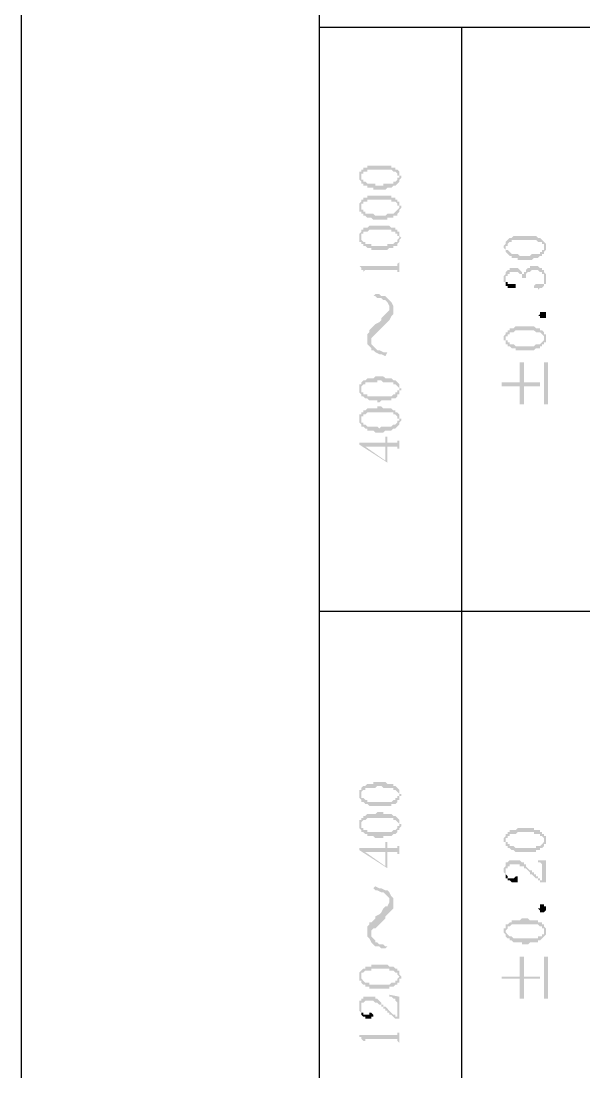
# Model space of a CAD drawing. Header units: inches. Extents: x 3613 to 8393, y -2205 to -794.
# Drawn here: x 7484.47 to 7497.13, y -1455.71 to -1432.08 of the extents above; entities that cross this region are included whole.
import ezdxf

# ---------------------------------------------------------------- set-up
doc = ezdxf.new("R2010")
doc.units = ezdxf.units.IN
doc.header["$MEASUREMENT"] = 0

msp = doc.modelspace()

# ---------------------------------------------------------------- hatches: boundary and pattern name
at = {"transparency": 33554559}
for points in [[(7492.078, -1435.605), (7492.078, -1435.65), (7492.078, -1435.65), (7492.123, -1435.695), (7492.123, -1435.56), (7492.123, -1435.514), (7492.168, -1435.514), (7492.168, -1435.469), (7492.258, -1435.469), (7492.258, -1435.424), (7492.8, -1435.424), (7492.845, -1435.469), (7492.89, -1435.469), (7492.935, -1435.514), (7492.935, -1435.56), (7492.981, -1435.56), (7492.981, -1435.605), (7492.981, -1435.469), (7492.935, -1435.424), (7492.89, -1435.424), (7492.89, -1435.379), (7492.8, -1435.379), (7492.8, -1435.334), (7492.258, -1435.334), (7492.258, -1435.379), (7492.168, -1435.379), (7492.168, -1435.424), (7492.123, -1435.424), (7492.123, -1435.469), (7492.078, -1435.469), (7492.078, -1435.514), (7492.078, -1435.56)], [(7492.123, -1435.695), (7492.123, -1435.74), (7492.168, -1435.74), (7492.168, -1435.785), (7492.258, -1435.785), (7492.258, -1435.83), (7492.394, -1435.83), (7492.394, -1435.876), (7492.665, -1435.876), (7492.71, -1435.83), (7492.8, -1435.83), (7492.845, -1435.785), (7492.89, -1435.785), (7492.935, -1435.74), (7492.935, -1435.74), (7492.981, -1435.695), (7492.981, -1435.65), (7492.981, -1435.65), (7493.026, -1435.605), (7493.026, -1435.56), (7492.981, -1435.56), (7492.981, -1435.514), (7492.981, -1435.469), (7492.981, -1435.605), (7492.935, -1435.605), (7492.935, -1435.65), (7492.935, -1435.65), (7492.89, -1435.695), (7492.845, -1435.695), (7492.845, -1435.74), (7492.619, -1435.74), (7492.619, -1435.785), (7492.439, -1435.785), (7492.439, -1435.74), (7492.258, -1435.74), (7492.213, -1435.695), (7492.168, -1435.695), (7492.168, -1435.65), (7492.123, -1435.65), (7492.123, -1435.605), (7492.123, -1435.605)], [(7492.078, -1436.282), (7492.078, -1436.372), (7492.123, -1436.372), (7492.123, -1436.282), (7492.123, -1436.237), (7492.123, -1436.191), (7492.168, -1436.191), (7492.168, -1436.146), (7492.258, -1436.146), (7492.258, -1436.101), (7492.8, -1436.101), (7492.8, -1436.146), (7492.89, -1436.146), (7492.935, -1436.191), (7492.935, -1436.237), (7492.981, -1436.237), (7492.981, -1436.282), (7492.981, -1436.146), (7492.935, -1436.146), (7492.935, -1436.101), (7492.89, -1436.101), (7492.89, -1436.056), (7492.8, -1436.056), (7492.8, -1436.011), (7492.258, -1436.011), (7492.258, -1436.056), (7492.168, -1436.056), (7492.168, -1436.101), (7492.123, -1436.101), (7492.123, -1436.146), (7492.123, -1436.146), (7492.078, -1436.191), (7492.078, -1436.237), (7492.078, -1436.237)], [(7492.123, -1436.372), (7492.123, -1436.417), (7492.168, -1436.417), (7492.168, -1436.462), (7492.213, -1436.462), (7492.258, -1436.507), (7492.349, -1436.507), (7492.394, -1436.552), (7492.71, -1436.552), (7492.71, -1436.507), (7492.845, -1436.507), (7492.845, -1436.462), (7492.935, -1436.462), (7492.935, -1436.417), (7492.935, -1436.417), (7492.981, -1436.372), (7492.981, -1436.327), (7492.981, -1436.327), (7493.026, -1436.282), (7493.026, -1436.237), (7492.981, -1436.237), (7492.981, -1436.191), (7492.981, -1436.146), (7492.981, -1436.282), (7492.981, -1436.282), (7492.935, -1436.327), (7492.935, -1436.327), (7492.89, -1436.372), (7492.89, -1436.372), (7492.845, -1436.417), (7492.71, -1436.417), (7492.665, -1436.462), (7492.439, -1436.462), (7492.394, -1436.417), (7492.213, -1436.417), (7492.213, -1436.372), (7492.168, -1436.372), (7492.168, -1436.327), (7492.123, -1436.327), (7492.123, -1436.282), (7492.123, -1436.282)], [(7492.078, -1436.959), (7492.078, -1437.004), (7492.078, -1437.049), (7492.123, -1437.049), (7492.123, -1437.094), (7492.123, -1436.959), (7492.123, -1436.914), (7492.123, -1436.868), (7492.168, -1436.868), (7492.168, -1436.823), (7492.258, -1436.823), (7492.304, -1436.778), (7492.8, -1436.778), (7492.8, -1436.823), (7492.89, -1436.823), (7492.89, -1436.868), (7492.935, -1436.868), (7492.935, -1436.914), (7492.981, -1436.914), (7492.981, -1436.959), (7492.981, -1436.823), (7492.935, -1436.823), (7492.935, -1436.778), (7492.89, -1436.778), (7492.89, -1436.733), (7492.8, -1436.733), (7492.755, -1436.688), (7492.304, -1436.688), (7492.258, -1436.733), (7492.168, -1436.733), (7492.168, -1436.778), (7492.123, -1436.778), (7492.123, -1436.823), (7492.123, -1436.823), (7492.078, -1436.868), (7492.078, -1436.914), (7492.078, -1436.914)], [(7492.123, -1437.094), (7492.168, -1437.094), (7492.168, -1437.139), (7492.213, -1437.139), (7492.258, -1437.184), (7492.349, -1437.184), (7492.349, -1437.229), (7492.71, -1437.229), (7492.755, -1437.184), (7492.845, -1437.184), (7492.845, -1437.139), (7492.935, -1437.139), (7492.935, -1437.094), (7492.935, -1437.094), (7492.981, -1437.049), (7492.981, -1437.004), (7492.981, -1437.004), (7493.026, -1436.959), (7493.026, -1436.959), (7492.981, -1436.914), (7492.981, -1436.868), (7492.981, -1436.823), (7492.981, -1436.959), (7492.981, -1436.959), (7492.935, -1437.004), (7492.935, -1437.049), (7492.89, -1437.049), (7492.845, -1437.094), (7492.71, -1437.094), (7492.71, -1437.139), (7492.349, -1437.139), (7492.349, -1437.094), (7492.213, -1437.094), (7492.213, -1437.049), (7492.168, -1437.049), (7492.123, -1437.004), (7492.123, -1436.959), (7492.123, -1436.959)], [(7495.327, -1437.184), (7495.327, -1437.184), (7495.373, -1437.229), (7495.373, -1437.275), (7495.373, -1437.184), (7495.373, -1437.139), (7495.418, -1437.139), (7495.418, -1437.094), (7495.418, -1437.094), (7495.463, -1437.049), (7495.508, -1437.049), (7495.508, -1437.004), (7496.05, -1437.004), (7496.095, -1437.049), (7496.185, -1437.049), (7496.185, -1437.094), (7496.23, -1437.094), (7496.23, -1437.139), (7496.23, -1437.184), (7496.23, -1437.049), (7496.23, -1437.049), (7496.185, -1437.004), (7496.185, -1437.004), (7496.14, -1436.959), (7496.095, -1436.959), (7496.05, -1436.914), (7495.553, -1436.914), (7495.508, -1436.959), (7495.463, -1436.959), (7495.418, -1437.004), (7495.418, -1437.004), (7495.373, -1437.049), (7495.373, -1437.094), (7495.373, -1437.094), (7495.327, -1437.139), (7495.327, -1437.139)], [(7495.373, -1437.275), (7495.418, -1437.32), (7495.418, -1437.32), (7495.463, -1437.365), (7495.508, -1437.365), (7495.508, -1437.41), (7495.643, -1437.41), (7495.643, -1437.455), (7495.959, -1437.455), (7496.004, -1437.41), (7496.095, -1437.41), (7496.14, -1437.365), (7496.185, -1437.365), (7496.185, -1437.32), (7496.23, -1437.32), (7496.23, -1437.275), (7496.23, -1437.275), (7496.275, -1437.229), (7496.275, -1437.184), (7496.275, -1437.139), (7496.275, -1437.094), (7496.275, -1437.094), (7496.23, -1437.049), (7496.23, -1437.184), (7496.23, -1437.229), (7496.185, -1437.229), (7496.185, -1437.275), (7496.14, -1437.275), (7496.14, -1437.32), (7495.959, -1437.32), (7495.914, -1437.365), (7495.688, -1437.365), (7495.643, -1437.32), (7495.508, -1437.32), (7495.463, -1437.275), (7495.463, -1437.275), (7495.418, -1437.229), (7495.373, -1437.229), (7495.373, -1437.184), (7495.373, -1437.184)], [(7492.078, -1437.591), (7492.078, -1437.591), (7492.123, -1437.636), (7492.123, -1437.681), (7492.168, -1437.681), (7492.168, -1437.726), (7492.168, -1437.816), (7492.168, -1437.726), (7492.213, -1437.681), (7492.935, -1437.681), (7492.935, -1437.726), (7492.981, -1437.726), (7492.981, -1437.816), (7492.981, -1437.41), (7492.981, -1437.5), (7492.981, -1437.5), (7492.935, -1437.545), (7492.935, -1437.591), (7492.89, -1437.591)], [(7495.327, -1437.861), (7495.327, -1437.952), (7495.373, -1437.952), (7495.373, -1437.997), (7495.373, -1437.861), (7495.373, -1437.816), (7495.418, -1437.816), (7495.418, -1437.771), (7495.463, -1437.771), (7495.463, -1437.726), (7495.643, -1437.726), (7495.688, -1437.771), (7495.734, -1437.771), (7495.734, -1437.816), (7495.734, -1437.861), (7495.779, -1437.861), (7495.779, -1437.952), (7495.779, -1437.861), (7495.824, -1437.861), (7495.824, -1437.816), (7495.824, -1437.771), (7495.824, -1437.771), (7495.869, -1437.726), (7495.914, -1437.726), (7495.959, -1437.681), (7496.095, -1437.681), (7496.14, -1437.726), (7496.185, -1437.726), (7496.185, -1437.771), (7496.23, -1437.771), (7496.23, -1437.816), (7496.23, -1437.906), (7496.23, -1437.726), (7496.23, -1437.681), (7496.185, -1437.681), (7496.185, -1437.636), (7496.14, -1437.636), (7496.095, -1437.591), (7495.914, -1437.591), (7495.914, -1437.636), (7495.869, -1437.636), (7495.824, -1437.681), (7495.824, -1437.726), (7495.779, -1437.726), (7495.779, -1437.816), (7495.779, -1437.771), (7495.734, -1437.771), (7495.734, -1437.726), (7495.734, -1437.726), (7495.688, -1437.681), (7495.688, -1437.681), (7495.643, -1437.636), (7495.463, -1437.636), (7495.463, -1437.681), (7495.418, -1437.681), (7495.373, -1437.726), (7495.373, -1437.771), (7495.373, -1437.771), (7495.327, -1437.816), (7495.327, -1437.816)], [(7495.373, -1437.997), (7495.373, -1438.042), (7495.418, -1438.042), (7495.418, -1438.087), (7495.598, -1438.087), (7495.598, -1438.042), (7495.598, -1437.997), (7495.418, -1437.997), (7495.418, -1437.952), (7495.373, -1437.952), (7495.373, -1437.906), (7495.373, -1437.906)], [(7496.004, -1438.042), (7496.004, -1438.087), (7496.095, -1438.087), (7496.095, -1438.132), (7496.095, -1438.132), (7496.14, -1438.087), (7496.185, -1438.087), (7496.23, -1438.042), (7496.23, -1437.997), (7496.275, -1437.997), (7496.275, -1437.952), (7496.275, -1437.861), (7496.275, -1437.816), (7496.275, -1437.771), (7496.275, -1437.771), (7496.23, -1437.726), (7496.23, -1437.906), (7496.23, -1437.997), (7496.05, -1437.997)], [(7492.394, -1438.268), (7492.439, -1438.268), (7492.484, -1438.313), (7492.574, -1438.313), (7492.619, -1438.358), (7492.665, -1438.358), (7492.71, -1438.403), (7492.755, -1438.493), (7492.755, -1438.809), (7492.755, -1438.809), (7492.8, -1438.719), (7492.845, -1438.674), (7492.845, -1438.493), (7492.8, -1438.403), (7492.755, -1438.358), (7492.755, -1438.358), (7492.71, -1438.313), (7492.665, -1438.268), (7492.574, -1438.268), (7492.529, -1438.222), (7492.439, -1438.222)], [(7492.258, -1439.26), (7492.258, -1439.351), (7492.304, -1439.396), (7492.349, -1439.441), (7492.349, -1439.26), (7492.349, -1439.215), (7492.394, -1439.17), (7492.439, -1439.125), (7492.484, -1439.08), (7492.529, -1439.035), (7492.574, -1438.99), (7492.619, -1438.945), (7492.665, -1438.899), (7492.665, -1438.899), (7492.71, -1438.854), (7492.755, -1438.809), (7492.755, -1438.538), (7492.755, -1438.583), (7492.71, -1438.629), (7492.665, -1438.674), (7492.619, -1438.719), (7492.574, -1438.764), (7492.574, -1438.809), (7492.529, -1438.854), (7492.439, -1438.899), (7492.439, -1438.899), (7492.394, -1438.945), (7492.349, -1438.99), (7492.304, -1439.035), (7492.304, -1439.08), (7492.258, -1439.125), (7492.258, -1439.17)], [(7496.275, -1438.719), (7496.275, -1438.764), (7496.14, -1438.764), (7496.14, -1438.719), (7496.095, -1438.719), (7496.14, -1438.674), (7496.14, -1438.629), (7496.275, -1438.629), (7496.275, -1438.674), (7496.275, -1438.719)], [(7495.327, -1439.215), (7495.327, -1439.26), (7495.373, -1439.26), (7495.373, -1439.306), (7495.373, -1439.351), (7495.373, -1439.215), (7495.373, -1439.17), (7495.418, -1439.17), (7495.418, -1439.125), (7495.463, -1439.125), (7495.463, -1439.08), (7495.553, -1439.08), (7495.598, -1439.035), (7496.004, -1439.035), (7496.05, -1439.08), (7496.14, -1439.08), (7496.185, -1439.125), (7496.185, -1439.125), (7496.23, -1439.17), (7496.23, -1439.215), (7496.23, -1439.08), (7496.23, -1439.08), (7496.185, -1439.035), (7496.14, -1439.035), (7496.14, -1438.99), (7496.05, -1438.99), (7496.004, -1438.945), (7495.598, -1438.945), (7495.553, -1438.99), (7495.463, -1438.99), (7495.463, -1439.035), (7495.418, -1439.035), (7495.418, -1439.08), (7495.373, -1439.08), (7495.373, -1439.125), (7495.373, -1439.125), (7495.327, -1439.17), (7495.327, -1439.17)], [(7495.373, -1439.351), (7495.418, -1439.351), (7495.418, -1439.396), (7495.463, -1439.396), (7495.508, -1439.441), (7495.598, -1439.441), (7495.598, -1439.486), (7496.004, -1439.486), (7496.05, -1439.441), (7496.14, -1439.441), (7496.14, -1439.396), (7496.185, -1439.396), (7496.185, -1439.351), (7496.23, -1439.351), (7496.23, -1439.306), (7496.275, -1439.306), (7496.275, -1439.26), (7496.275, -1439.215), (7496.275, -1439.17), (7496.275, -1439.125), (7496.23, -1439.125), (7496.23, -1439.08), (7496.23, -1439.215), (7496.23, -1439.26), (7496.23, -1439.26), (7496.185, -1439.306), (7496.185, -1439.306), (7496.14, -1439.351), (7496.05, -1439.351), (7496.004, -1439.396), (7495.598, -1439.396), (7495.553, -1439.351), (7495.463, -1439.351), (7495.463, -1439.306), (7495.418, -1439.306), (7495.418, -1439.26), (7495.373, -1439.26), (7495.373, -1439.215), (7495.373, -1439.215)], [(7492.349, -1439.441), (7492.349, -1439.486), (7492.394, -1439.486), (7492.439, -1439.531), (7492.529, -1439.576), (7492.574, -1439.576), (7492.665, -1439.621), (7492.71, -1439.531), (7492.619, -1439.531), (7492.529, -1439.486), (7492.484, -1439.486), (7492.439, -1439.441), (7492.439, -1439.441), (7492.394, -1439.396), (7492.349, -1439.351), (7492.349, -1439.26)], [(7495.282, -1440.208), (7495.282, -1440.298), (7495.688, -1440.298), (7495.688, -1440.705), (7495.779, -1440.705), (7495.779, -1440.298), (7496.14, -1440.298), (7496.14, -1440.208), (7495.779, -1440.208), (7495.779, -1439.757), (7495.688, -1439.757), (7495.688, -1440.208)], [(7496.32, -1440.705), (7496.32, -1439.757), (7496.23, -1439.757), (7496.23, -1440.705)], [(7492.078, -1440.344), (7492.078, -1440.389), (7492.078, -1440.434), (7492.078, -1440.434), (7492.123, -1440.479), (7492.123, -1440.344), (7492.123, -1440.298), (7492.123, -1440.298), (7492.168, -1440.253), (7492.213, -1440.253), (7492.213, -1440.208), (7492.484, -1440.208), (7492.484, -1440.163), (7492.574, -1440.163), (7492.619, -1440.208), (7492.845, -1440.208), (7492.845, -1440.253), (7492.89, -1440.253), (7492.935, -1440.298), (7492.935, -1440.298), (7492.981, -1440.344), (7492.981, -1440.253), (7492.935, -1440.208), (7492.935, -1440.208), (7492.89, -1440.163), (7492.845, -1440.163), (7492.8, -1440.118), (7492.665, -1440.118), (7492.619, -1440.073), (7492.439, -1440.073), (7492.394, -1440.118), (7492.258, -1440.118), (7492.213, -1440.163), (7492.168, -1440.163), (7492.123, -1440.208), (7492.123, -1440.253), (7492.078, -1440.253), (7492.078, -1440.298)], [(7492.123, -1440.479), (7492.123, -1440.524), (7492.168, -1440.524), (7492.213, -1440.569), (7492.258, -1440.569), (7492.304, -1440.614), (7492.484, -1440.614), (7492.484, -1440.66), (7492.529, -1440.66), (7492.574, -1440.614), (7492.8, -1440.614), (7492.8, -1440.569), (7492.89, -1440.569), (7492.935, -1440.524), (7492.935, -1440.479), (7492.981, -1440.479), (7492.981, -1440.434), (7492.981, -1440.389), (7493.026, -1440.389), (7493.026, -1440.344), (7492.981, -1440.344), (7492.981, -1440.298), (7492.981, -1440.253), (7492.981, -1440.389), (7492.935, -1440.389), (7492.935, -1440.434), (7492.89, -1440.434), (7492.89, -1440.479), (7492.845, -1440.479), (7492.8, -1440.524), (7492.258, -1440.524), (7492.258, -1440.479), (7492.168, -1440.479), (7492.168, -1440.434), (7492.123, -1440.434), (7492.123, -1440.389), (7492.123, -1440.344)], [(7492.078, -1441.021), (7492.078, -1441.066), (7492.078, -1441.111), (7492.078, -1441.111), (7492.123, -1441.156), (7492.123, -1441.021), (7492.123, -1440.975), (7492.168, -1440.975), (7492.168, -1440.93), (7492.213, -1440.93), (7492.258, -1440.885), (7492.845, -1440.885), (7492.845, -1440.93), (7492.89, -1440.93), (7492.935, -1440.975), (7492.935, -1441.021), (7492.981, -1441.021), (7492.981, -1440.93), (7492.935, -1440.885), (7492.89, -1440.885), (7492.89, -1440.84), (7492.845, -1440.84), (7492.8, -1440.795), (7492.619, -1440.795), (7492.574, -1440.75), (7492.484, -1440.75), (7492.484, -1440.795), (7492.258, -1440.795), (7492.213, -1440.84), (7492.168, -1440.84), (7492.168, -1440.885), (7492.123, -1440.885), (7492.123, -1440.93), (7492.078, -1440.93), (7492.078, -1440.975)], [(7492.123, -1441.156), (7492.123, -1441.201), (7492.168, -1441.201), (7492.213, -1441.246), (7492.258, -1441.246), (7492.258, -1441.291), (7492.394, -1441.291), (7492.439, -1441.337), (7492.619, -1441.337), (7492.665, -1441.291), (7492.8, -1441.291), (7492.845, -1441.246), (7492.89, -1441.246), (7492.935, -1441.201), (7492.935, -1441.201), (7492.981, -1441.156), (7492.981, -1441.111), (7492.981, -1441.111), (7493.026, -1441.066), (7493.026, -1441.021), (7492.981, -1441.021), (7492.981, -1440.975), (7492.981, -1440.93), (7492.981, -1441.066), (7492.935, -1441.066), (7492.935, -1441.111), (7492.935, -1441.111), (7492.89, -1441.156), (7492.845, -1441.156), (7492.8, -1441.201), (7492.574, -1441.201), (7492.529, -1441.246), (7492.529, -1441.246), (7492.484, -1441.201), (7492.258, -1441.201), (7492.213, -1441.156), (7492.168, -1441.156), (7492.168, -1441.111), (7492.123, -1441.111), (7492.123, -1441.066), (7492.123, -1441.021)], [(7492.078, -1441.562), (7492.078, -1441.607), (7492.71, -1442.013), (7492.71, -1441.652), (7492.935, -1441.652), (7492.935, -1441.698), (7492.981, -1441.698), (7492.981, -1441.788), (7492.981, -1441.427), (7492.981, -1441.517), (7492.935, -1441.517), (7492.935, -1441.562), (7492.71, -1441.562), (7492.71, -1441.427), (7492.665, -1441.427), (7492.665, -1441.968), (7492.213, -1441.652), (7492.213, -1441.652)], [(7492.078, -1441.562), (7492.213, -1441.652), (7492.665, -1441.652), (7492.665, -1441.968), (7492.665, -1441.562)], [(7492.078, -1449.46), (7492.078, -1449.505), (7492.078, -1449.551), (7492.078, -1449.551), (7492.123, -1449.596), (7492.123, -1449.46), (7492.123, -1449.415), (7492.123, -1449.415), (7492.168, -1449.37), (7492.213, -1449.37), (7492.213, -1449.325), (7492.439, -1449.325), (7492.484, -1449.28), (7492.574, -1449.28), (7492.619, -1449.325), (7492.845, -1449.325), (7492.845, -1449.37), (7492.89, -1449.37), (7492.935, -1449.415), (7492.935, -1449.415), (7492.981, -1449.46), (7492.981, -1449.37), (7492.935, -1449.325), (7492.935, -1449.325), (7492.89, -1449.28), (7492.845, -1449.28), (7492.845, -1449.235), (7492.71, -1449.235), (7492.665, -1449.19), (7492.394, -1449.19), (7492.394, -1449.235), (7492.258, -1449.235), (7492.213, -1449.28), (7492.168, -1449.28), (7492.123, -1449.325), (7492.123, -1449.37), (7492.078, -1449.37), (7492.078, -1449.415)], [(7492.123, -1449.596), (7492.123, -1449.641), (7492.168, -1449.641), (7492.213, -1449.686), (7492.258, -1449.686), (7492.304, -1449.731), (7492.8, -1449.731), (7492.8, -1449.686), (7492.89, -1449.686), (7492.935, -1449.641), (7492.935, -1449.596), (7492.981, -1449.596), (7492.981, -1449.551), (7492.981, -1449.505), (7493.026, -1449.505), (7493.026, -1449.46), (7492.981, -1449.46), (7492.981, -1449.415), (7492.981, -1449.37), (7492.981, -1449.505), (7492.935, -1449.505), (7492.935, -1449.551), (7492.89, -1449.551), (7492.89, -1449.596), (7492.845, -1449.596), (7492.8, -1449.641), (7492.258, -1449.641), (7492.258, -1449.596), (7492.213, -1449.596), (7492.168, -1449.551), (7492.123, -1449.551), (7492.123, -1449.505), (7492.123, -1449.46)], [(7492.078, -1450.137), (7492.078, -1450.182), (7492.078, -1450.228), (7492.078, -1450.228), (7492.123, -1450.273), (7492.123, -1450.137), (7492.123, -1450.092), (7492.123, -1450.092), (7492.168, -1450.047), (7492.213, -1450.047), (7492.258, -1450.002), (7492.845, -1450.002), (7492.845, -1450.047), (7492.89, -1450.047), (7492.935, -1450.092), (7492.935, -1450.092), (7492.981, -1450.137), (7492.981, -1450.047), (7492.935, -1450.002), (7492.935, -1450.002), (7492.89, -1449.957), (7492.845, -1449.957), (7492.8, -1449.912), (7492.619, -1449.912), (7492.619, -1449.866), (7492.484, -1449.866), (7492.439, -1449.912), (7492.258, -1449.912), (7492.213, -1449.957), (7492.168, -1449.957), (7492.168, -1450.002), (7492.123, -1450.002), (7492.123, -1450.047), (7492.078, -1450.047), (7492.078, -1450.092)], [(7492.123, -1450.273), (7492.123, -1450.318), (7492.168, -1450.318), (7492.213, -1450.363), (7492.258, -1450.363), (7492.258, -1450.408), (7492.394, -1450.408), (7492.439, -1450.453), (7492.619, -1450.453), (7492.619, -1450.408), (7492.8, -1450.408), (7492.845, -1450.363), (7492.89, -1450.363), (7492.935, -1450.318), (7492.935, -1450.273), (7492.981, -1450.273), (7492.981, -1450.228), (7492.981, -1450.228), (7493.026, -1450.182), (7493.026, -1450.137), (7492.981, -1450.137), (7492.981, -1450.092), (7492.981, -1450.047), (7492.981, -1450.182), (7492.935, -1450.182), (7492.935, -1450.228), (7492.935, -1450.228), (7492.89, -1450.273), (7492.845, -1450.273), (7492.8, -1450.318), (7492.258, -1450.318), (7492.258, -1450.273), (7492.168, -1450.273), (7492.168, -1450.228), (7492.123, -1450.228), (7492.123, -1450.182), (7492.123, -1450.137)], [(7495.327, -1450.498), (7495.327, -1450.543), (7495.373, -1450.543), (7495.373, -1450.589), (7495.373, -1450.634), (7495.373, -1450.498), (7495.373, -1450.453), (7495.418, -1450.453), (7495.418, -1450.408), (7495.463, -1450.408), (7495.463, -1450.363), (7495.598, -1450.363), (7495.643, -1450.318), (7496.004, -1450.318), (7496.004, -1450.363), (7496.14, -1450.363), (7496.14, -1450.408), (7496.185, -1450.408), (7496.23, -1450.453), (7496.23, -1450.498), (7496.23, -1450.363), (7496.185, -1450.363), (7496.185, -1450.318), (7496.14, -1450.318), (7496.14, -1450.273), (7496.004, -1450.273), (7496.004, -1450.228), (7495.643, -1450.228), (7495.598, -1450.273), (7495.463, -1450.273), (7495.463, -1450.318), (7495.418, -1450.318), (7495.418, -1450.363), (7495.373, -1450.363), (7495.373, -1450.408), (7495.373, -1450.408), (7495.327, -1450.453)], [(7495.373, -1450.634), (7495.418, -1450.634), (7495.418, -1450.679), (7495.463, -1450.679), (7495.508, -1450.724), (7495.553, -1450.724), (7495.598, -1450.769), (7496.05, -1450.769), (7496.05, -1450.724), (7496.14, -1450.724), (7496.14, -1450.679), (7496.185, -1450.679), (7496.23, -1450.634), (7496.23, -1450.589), (7496.275, -1450.589), (7496.275, -1450.543), (7496.275, -1450.498), (7496.275, -1450.453), (7496.275, -1450.408), (7496.23, -1450.408), (7496.23, -1450.363), (7496.23, -1450.543), (7496.23, -1450.543), (7496.185, -1450.589), (7496.185, -1450.589), (7496.14, -1450.634), (7496.05, -1450.634), (7496.05, -1450.679), (7495.598, -1450.679), (7495.553, -1450.634), (7495.463, -1450.634), (7495.463, -1450.589), (7495.418, -1450.589), (7495.418, -1450.543), (7495.373, -1450.543), (7495.373, -1450.498)], [(7492.078, -1450.679), (7492.078, -1450.724), (7492.71, -1451.13), (7492.71, -1450.769), (7492.935, -1450.769), (7492.935, -1450.814), (7492.981, -1450.814), (7492.981, -1450.905), (7492.981, -1450.543), (7492.981, -1450.634), (7492.935, -1450.634), (7492.935, -1450.679), (7492.71, -1450.679), (7492.71, -1450.543), (7492.665, -1450.543), (7492.665, -1451.085), (7492.213, -1450.769), (7492.213, -1450.769)], [(7492.078, -1450.679), (7492.213, -1450.769), (7492.665, -1450.769), (7492.665, -1451.085), (7492.665, -1450.679)], [(7495.327, -1451.175), (7495.327, -1451.22), (7495.327, -1451.22), (7495.373, -1451.266), (7495.373, -1451.311), (7495.373, -1451.175), (7495.373, -1451.13), (7495.418, -1451.13), (7495.418, -1451.085), (7495.463, -1451.085), (7495.463, -1451.04), (7495.688, -1451.04), (7495.688, -1451.085), (7495.779, -1451.085), (7495.779, -1451.13), (7495.824, -1451.13), (7495.869, -1451.175), (7495.869, -1451.175), (7495.914, -1451.22), (7495.914, -1451.266), (7495.959, -1451.266), (7496.004, -1451.311), (7496.004, -1451.311), (7496.05, -1451.356), (7496.095, -1451.356), (7496.095, -1451.401), (7496.14, -1451.401), (7496.14, -1451.446), (7496.185, -1451.446), (7496.185, -1451.401), (7496.14, -1451.401), (7496.14, -1451.356), (7496.095, -1451.356), (7496.095, -1451.311), (7496.05, -1451.311), (7496.05, -1451.266), (7496.004, -1451.266), (7496.004, -1451.22), (7495.959, -1451.22), (7495.959, -1451.175), (7495.914, -1451.175), (7495.869, -1451.13), (7495.869, -1451.13), (7495.824, -1451.085), (7495.824, -1451.04), (7495.779, -1451.04), (7495.779, -1450.995), (7495.734, -1450.995), (7495.688, -1450.95), (7495.463, -1450.95), (7495.418, -1450.995), (7495.373, -1450.995), (7495.373, -1451.04), (7495.373, -1451.085), (7495.373, -1451.085), (7495.327, -1451.13)], [(7496.05, -1450.95), (7496.095, -1450.95), (7496.095, -1450.995), (7496.14, -1450.995), (7496.185, -1451.04), (7496.185, -1451.446), (7496.275, -1451.446), (7496.275, -1450.95)], [(7495.373, -1451.311), (7495.373, -1451.356), (7495.418, -1451.356), (7495.418, -1451.401), (7495.463, -1451.401), (7495.508, -1451.446), (7495.643, -1451.446), (7495.643, -1451.356), (7495.643, -1451.311), (7495.598, -1451.311), (7495.553, -1451.356), (7495.418, -1451.356), (7495.418, -1451.311), (7495.418, -1451.311), (7495.373, -1451.266), (7495.373, -1451.22), (7495.373, -1451.22)], [(7492.394, -1451.582), (7492.439, -1451.627), (7492.484, -1451.627), (7492.574, -1451.672), (7492.619, -1451.672), (7492.665, -1451.717), (7492.665, -1451.717), (7492.71, -1451.762), (7492.755, -1451.807), (7492.755, -1452.123), (7492.755, -1452.123), (7492.8, -1452.078), (7492.845, -1452.033), (7492.845, -1451.807), (7492.8, -1451.762), (7492.755, -1451.672), (7492.755, -1451.672), (7492.71, -1451.627), (7492.665, -1451.627), (7492.574, -1451.582), (7492.529, -1451.582), (7492.439, -1451.536)], [(7492.258, -1452.574), (7492.258, -1452.665), (7492.304, -1452.71), (7492.349, -1452.8), (7492.349, -1452.62), (7492.349, -1452.529), (7492.394, -1452.484), (7492.439, -1452.484), (7492.484, -1452.439), (7492.529, -1452.394), (7492.574, -1452.349), (7492.619, -1452.304), (7492.665, -1452.258), (7492.665, -1452.213), (7492.71, -1452.168), (7492.755, -1452.123), (7492.755, -1451.852), (7492.755, -1451.897), (7492.71, -1451.988), (7492.665, -1451.988), (7492.619, -1452.033), (7492.574, -1452.123), (7492.574, -1452.123), (7492.529, -1452.168), (7492.439, -1452.213), (7492.439, -1452.258), (7492.394, -1452.304), (7492.349, -1452.349), (7492.304, -1452.349), (7492.304, -1452.394), (7492.258, -1452.439), (7492.258, -1452.529)], [(7496.275, -1452.033), (7496.275, -1452.078), (7496.275, -1452.078), (7496.23, -1452.123), (7496.14, -1452.123), (7496.14, -1452.078), (7496.14, -1452.078), (7496.095, -1452.033), (7496.14, -1452.033), (7496.14, -1451.988), (7496.14, -1451.943), (7496.23, -1451.943), (7496.23, -1451.988), (7496.275, -1451.988), (7496.275, -1452.033)], [(7495.327, -1452.529), (7495.327, -1452.574), (7495.327, -1452.574), (7495.373, -1452.62), (7495.373, -1452.665), (7495.373, -1452.529), (7495.373, -1452.529), (7495.418, -1452.484), (7495.418, -1452.439), (7495.463, -1452.439), (7495.508, -1452.394), (7496.095, -1452.394), (7496.14, -1452.439), (7496.185, -1452.439), (7496.185, -1452.484), (7496.23, -1452.484), (7496.23, -1452.529), (7496.23, -1452.394), (7496.185, -1452.394), (7496.185, -1452.349), (7496.095, -1452.349), (7496.095, -1452.304), (7495.914, -1452.304), (7495.869, -1452.258), (7495.734, -1452.258), (7495.688, -1452.304), (7495.508, -1452.304), (7495.508, -1452.349), (7495.463, -1452.349), (7495.418, -1452.394), (7495.373, -1452.394), (7495.373, -1452.439), (7495.373, -1452.484), (7495.327, -1452.484)], [(7495.373, -1452.665), (7495.418, -1452.71), (7495.463, -1452.71), (7495.463, -1452.755), (7495.508, -1452.755), (7495.553, -1452.8), (7495.734, -1452.8), (7495.734, -1452.845), (7495.869, -1452.845), (7495.914, -1452.8), (7496.095, -1452.8), (7496.095, -1452.755), (7496.14, -1452.755), (7496.185, -1452.71), (7496.185, -1452.71), (7496.23, -1452.665), (7496.23, -1452.665), (7496.275, -1452.62), (7496.275, -1452.529), (7496.275, -1452.484), (7496.275, -1452.484), (7496.23, -1452.439), (7496.23, -1452.574), (7496.23, -1452.62), (7496.185, -1452.62), (7496.185, -1452.665), (7496.095, -1452.665), (7496.095, -1452.71), (7495.553, -1452.71), (7495.508, -1452.665), (7495.463, -1452.665), (7495.418, -1452.62), (7495.418, -1452.62), (7495.373, -1452.574), (7495.373, -1452.529)], [(7492.349, -1452.8), (7492.349, -1452.8), (7492.394, -1452.845), (7492.439, -1452.89), (7492.529, -1452.89), (7492.574, -1452.935), (7492.665, -1452.935), (7492.71, -1452.89), (7492.665, -1452.89), (7492.619, -1452.845), (7492.529, -1452.845), (7492.484, -1452.8), (7492.439, -1452.8), (7492.439, -1452.755), (7492.394, -1452.71), (7492.349, -1452.665), (7492.349, -1452.62)], [(7495.282, -1453.567), (7495.282, -1453.612), (7495.688, -1453.612), (7495.688, -1454.064), (7495.779, -1454.064), (7495.779, -1453.612), (7496.14, -1453.612), (7496.14, -1453.567), (7495.779, -1453.567), (7495.779, -1453.116), (7495.688, -1453.116), (7495.688, -1453.567)], [(7496.32, -1454.064), (7496.32, -1453.116), (7496.23, -1453.116), (7496.23, -1454.064)], [(7492.078, -1453.567), (7492.078, -1453.612), (7492.078, -1453.658), (7492.123, -1453.658), (7492.123, -1453.703), (7492.123, -1453.567), (7492.123, -1453.522), (7492.123, -1453.477), (7492.168, -1453.477), (7492.213, -1453.432), (7492.349, -1453.432), (7492.349, -1453.387), (7492.755, -1453.387), (7492.755, -1453.432), (7492.845, -1453.432), (7492.89, -1453.477), (7492.935, -1453.477), (7492.935, -1453.522), (7492.935, -1453.522), (7492.981, -1453.567), (7492.981, -1453.432), (7492.935, -1453.432), (7492.935, -1453.387), (7492.89, -1453.387), (7492.845, -1453.342), (7492.755, -1453.342), (7492.71, -1453.297), (7492.349, -1453.297), (7492.349, -1453.342), (7492.213, -1453.342), (7492.213, -1453.387), (7492.168, -1453.387), (7492.123, -1453.432), (7492.123, -1453.432), (7492.078, -1453.477), (7492.078, -1453.522), (7492.078, -1453.522)], [(7492.123, -1453.703), (7492.123, -1453.703), (7492.168, -1453.748), (7492.213, -1453.748), (7492.213, -1453.793), (7492.304, -1453.793), (7492.304, -1453.838), (7492.755, -1453.838), (7492.755, -1453.793), (7492.845, -1453.793), (7492.89, -1453.748), (7492.935, -1453.748), (7492.935, -1453.703), (7492.981, -1453.703), (7492.981, -1453.658), (7492.981, -1453.612), (7493.026, -1453.612), (7493.026, -1453.567), (7493.026, -1453.567), (7492.981, -1453.522), (7492.981, -1453.477), (7492.981, -1453.432), (7492.981, -1453.567), (7492.981, -1453.567), (7492.935, -1453.612), (7492.935, -1453.658), (7492.89, -1453.658), (7492.89, -1453.703), (7492.8, -1453.703), (7492.755, -1453.748), (7492.304, -1453.748), (7492.304, -1453.703), (7492.213, -1453.703), (7492.168, -1453.658), (7492.168, -1453.658), (7492.123, -1453.612), (7492.123, -1453.567)], [(7492.755, -1453.974), (7492.755, -1454.019), (7492.8, -1454.019), (7492.845, -1454.064), (7492.89, -1454.064), (7492.89, -1454.109), (7492.89, -1454.109), (7492.935, -1454.154), (7492.935, -1454.515), (7492.981, -1454.515), (7492.981, -1454.019)], [(7492.078, -1454.244), (7492.078, -1454.289), (7492.078, -1454.335), (7492.078, -1454.335), (7492.123, -1454.38), (7492.123, -1454.244), (7492.123, -1454.199), (7492.123, -1454.154), (7492.168, -1454.154), (7492.213, -1454.109), (7492.394, -1454.109), (7492.439, -1454.154), (7492.484, -1454.154), (7492.529, -1454.199), (7492.574, -1454.199), (7492.574, -1454.244), (7492.619, -1454.244), (7492.619, -1454.289), (7492.665, -1454.289), (7492.665, -1454.335), (7492.71, -1454.335), (7492.71, -1454.38), (7492.755, -1454.38), (7492.755, -1454.425), (7492.8, -1454.425), (7492.845, -1454.47), (7492.845, -1454.47), (7492.89, -1454.515), (7492.935, -1454.515), (7492.935, -1454.47), (7492.89, -1454.47), (7492.89, -1454.425), (7492.845, -1454.425), (7492.8, -1454.38), (7492.8, -1454.38), (7492.755, -1454.335), (7492.755, -1454.335), (7492.71, -1454.289), (7492.71, -1454.289), (7492.665, -1454.244), (7492.619, -1454.244), (7492.619, -1454.199), (7492.574, -1454.199), (7492.574, -1454.154), (7492.529, -1454.109), (7492.529, -1454.109), (7492.484, -1454.064), (7492.439, -1454.064), (7492.439, -1454.019), (7492.168, -1454.019), (7492.168, -1454.064), (7492.123, -1454.064), (7492.123, -1454.109), (7492.078, -1454.109), (7492.078, -1454.154)], [(7492.123, -1454.38), (7492.123, -1454.425), (7492.123, -1454.425), (7492.168, -1454.47), (7492.213, -1454.47), (7492.213, -1454.515), (7492.349, -1454.515), (7492.349, -1454.47), (7492.394, -1454.47), (7492.394, -1454.425), (7492.394, -1454.425), (7492.349, -1454.38), (7492.304, -1454.38), (7492.304, -1454.425), (7492.168, -1454.425), (7492.168, -1454.38), (7492.123, -1454.38), (7492.123, -1454.335), (7492.123, -1454.289), (7492.123, -1454.289)], [(7492.078, -1454.876), (7492.078, -1454.921), (7492.123, -1454.921), (7492.123, -1454.966), (7492.123, -1454.966), (7492.168, -1455.012), (7492.168, -1455.057), (7492.168, -1455.102), (7492.168, -1455.012), (7492.213, -1455.012), (7492.213, -1454.966), (7492.935, -1454.966), (7492.935, -1455.012), (7492.935, -1455.012), (7492.981, -1455.057), (7492.981, -1455.102), (7492.981, -1454.741), (7492.981, -1454.831), (7492.935, -1454.831), (7492.935, -1454.876), (7492.89, -1454.876)]]:
    msp.add_hatch(color=256, dxfattribs=at).paths.add_polyline_path(points)

# ---------------------------------------------------------------- linework, layer by layer
msp.add_line((7491.175, -1259.827), (7491.175, -1546.568))
msp.add_lwpolyline([(7904.469, -1550.827), (7904.469, -1253.827), (7484.469, -1253.827), (7484.469, -1550.827)], close=True)
for points in [[(7491.175, -1432.22), (7503.993, -1432.22)], [(7494.38, -1432.22), (7494.38, -1525.237)], [(7491.175, -1445.353), (7503.993, -1445.353)]]:
    msp.add_lwpolyline(points)

doc.saveas('drawing.dxf')
